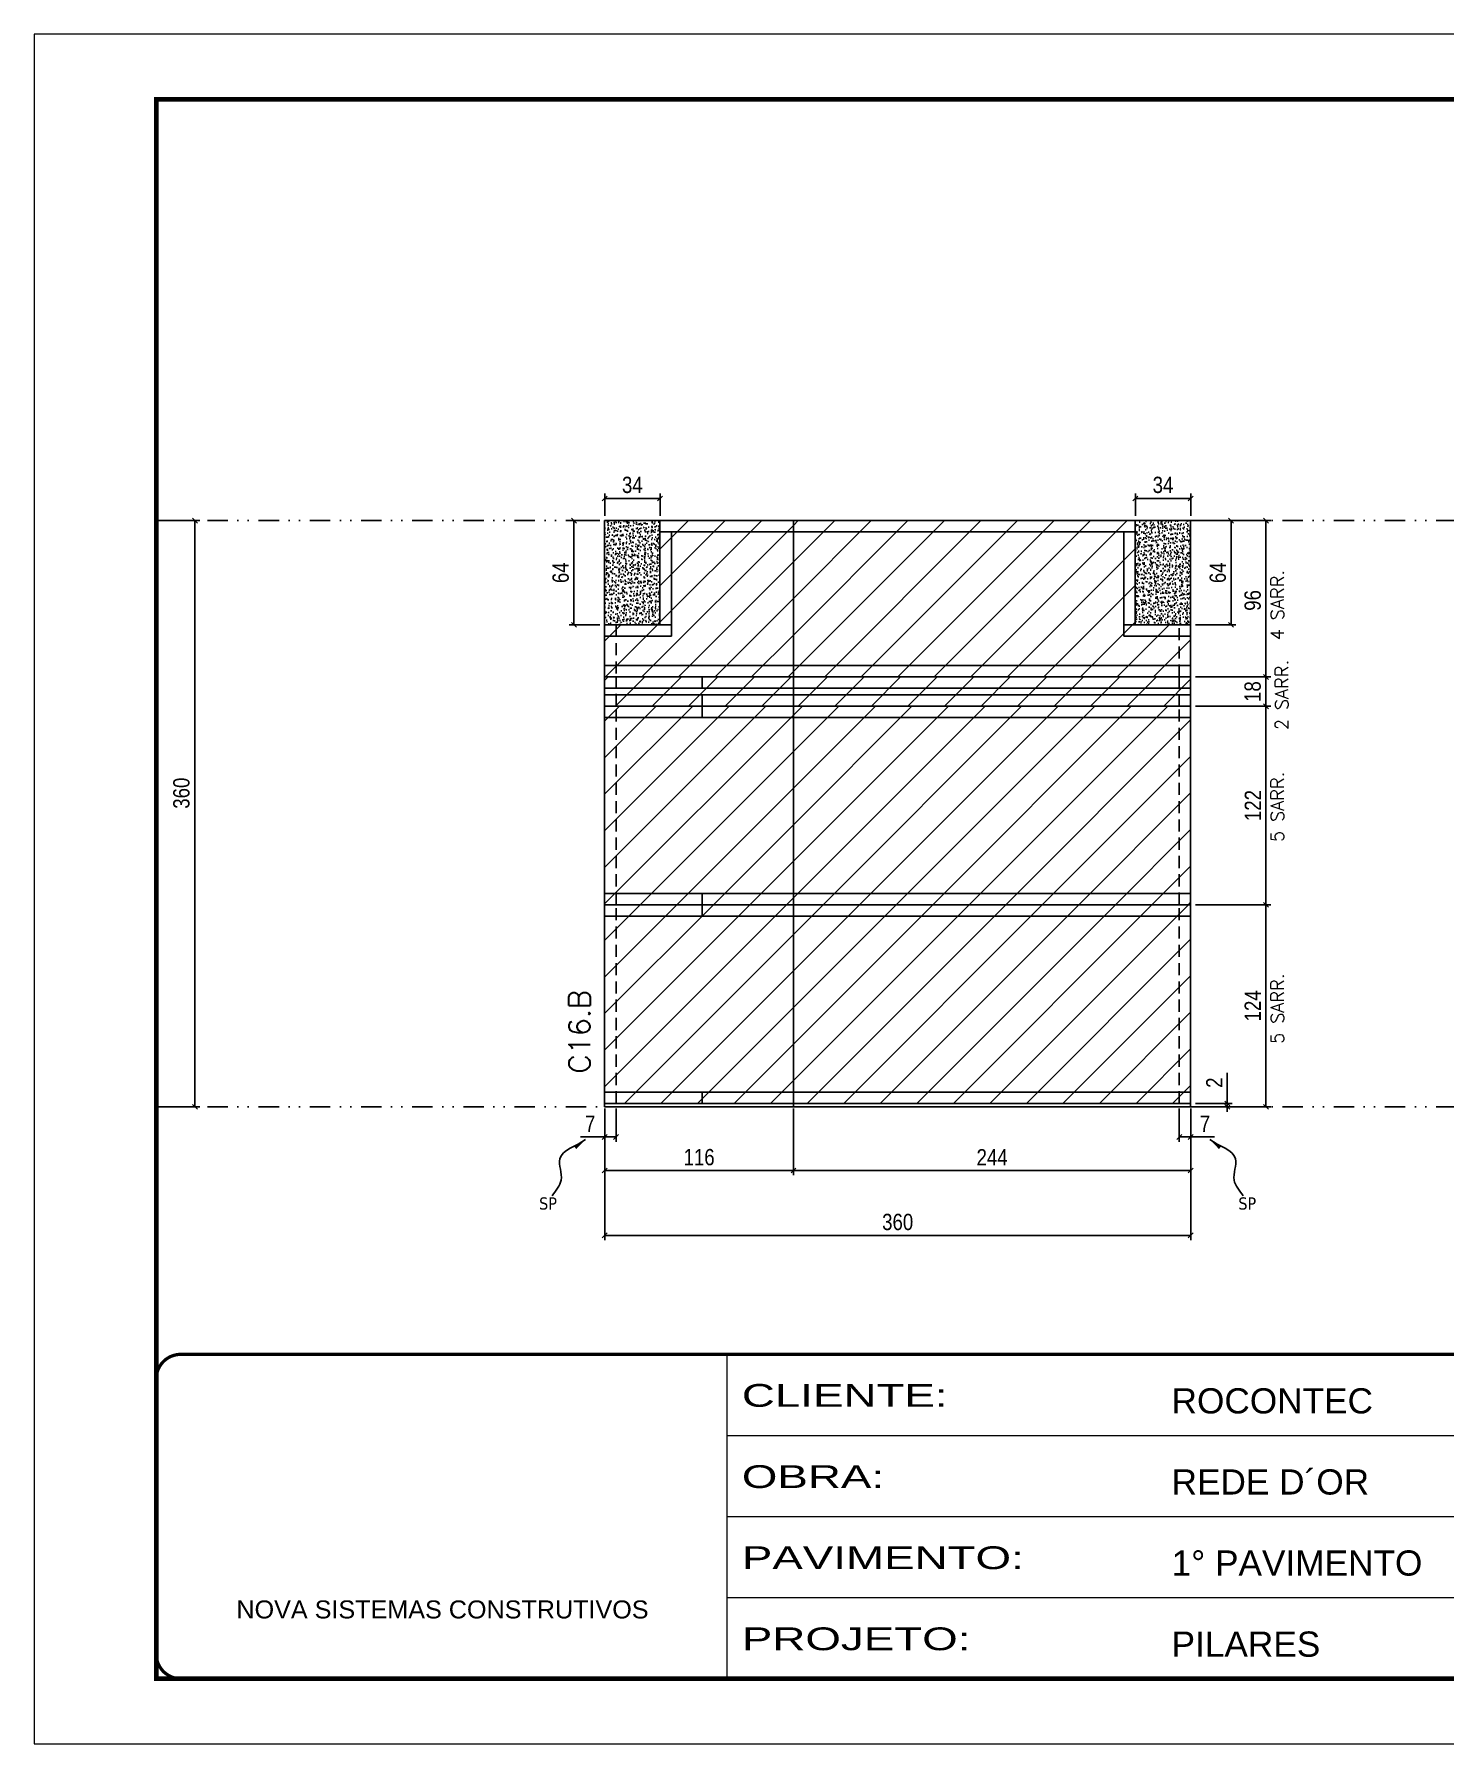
# Model space of a CAD drawing. Extents: x 2949 to 9203, y -16089 to 12527.
# Drawn here: x 6133 to 6999, y -12643 to -11593 of the extents above; entities that cross this region are included whole.
import ezdxf

# ---------------------------------------------------------------- set-up
doc = ezdxf.new("R2010")
doc.units = 0
for name, pattern in [('CONTINUO', [0]), ('DASHED', [0.75, 0.5, -0.25]), ('DIVIDE2', [0.625, 0.25, -0.125, 0, -0.125, 0, -0.125]), ('HIDDEN', [0.375, 0.25, -0.125])]:
    doc.linetypes.add(name, pattern=pattern)
for name, color, linetype in [('COTA', 241, 'Continuous'), ('cotas', 4, 'Continuous'), ('Nível', 160, 'Continuous'), ('Painéis', 200, 'Continuous'), ('SARR_2.2x7', 40, 'Continuous'), ('Sarrafo de Pressão', 42, 'HIDDEN'), ('texto', 7, 'Continuous')]:
    doc.layers.add(name, color=color, linetype=linetype)
for name, color, linetype, lineweight in [('Folhas', 255, 'Continuous', 9), ('Hachura', 251, 'Continuous', 9), ('SARRAFO DE PRESSAO', 251, 'DASHED', 9), ('Texto Seção', 7, 'Continuous', 15)]:
    doc.layers.add(name, color=color, linetype=linetype, lineweight=lineweight)
doc.styles.add('ARIAL', font='arial.ttf')
doc.styles.add('COTA TECNICA', font='techl___.ttf', dxfattribs={"height": 10})
doc.styles.add('COTA TECNICA-50', font='techl___.ttf', dxfattribs={"height": 10})
doc.styles.add('REGUA-120', font='ROMANS.shx', dxfattribs={"height": 15})
doc.styles.add('ROMANS', font='romans.shx')
doc.styles.get("Standard").update_dxf_attribs({"font": 'arial.ttf'})
doc.styles.add('Tecnologia', font='')
doc.styles.get('Tecnologia').set_extended_font_data('Forgotten Futurist')
doc.dimstyles.new('COTA PAINEL-50', dxfattribs={"dimtxt": 10, "dimasz": 3, "dimexe": 3, "dimexo": 3, "dimgap": 3, "dimtad": 1, "dimdec": 1, "dimzin": 12, "dimdsep": 46, "dimtxsty": 'COTA TECNICA-50', "dimblk1": 'OBLIQUE', "dimblk2": 'OBLIQUE', "dimsah": 1, "dimcen": 0.9, "dimclrd": 4, "dimclre": 4, "dimclrt": 240, "dimadec": 1, "dimazin": 3, "dimtfac": 1, "dimtdec": 1, "dimtmove": 0, "dimatfit": 3, "dimfxl": 1, "dimtolj": 1, "dimtzin": 12, "dimarcsym": 0})
doc.dimstyles.new('PAINEL', dxfattribs={"dimtxt": 10, "dimasz": 3, "dimexe": 3, "dimexo": 3, "dimgap": 3, "dimtad": 1, "dimdec": 1, "dimzin": 12, "dimdsep": 46, "dimtxsty": 'COTA TECNICA', "dimblk1": 'OBLIQUE', "dimblk2": 'OBLIQUE', "dimsah": 1, "dimcen": 0.9, "dimclrd": 4, "dimclre": 4, "dimclrt": 240, "dimadec": 1, "dimazin": 3, "dimtfac": 1, "dimtdec": 1, "dimtmove": 0, "dimatfit": 3, "dimfxl": 1, "dimtolj": 1, "dimtzin": 12, "dimarcsym": 0})
doc.dimstyles.get("Standard").update_dxf_attribs({"dimtxt": 0.18, "dimasz": 0.18, "dimexe": 0.18, "dimexo": 0.0625, "dimgap": 0.09, "dimtad": 0, "dimtih": 1, "dimtoh": 1, "dimdec": 4, "dimzin": 0, "dimdsep": 46, "dimtxsty": 'Standard', "dimcen": 0.09, "dimadec": 0, "dimazin": 0, "dimtfac": 1, "dimtdec": 4, "dimtofl": 0, "dimtmove": 0, "dimatfit": 3, "dimfxl": 1, "dimtolj": 1, "dimtzin": 0, "dimarcsym": 0})
pattern_1 = [(45, (860.25, -2861.194), (-11.22532, 11.22532), [])]
pattern_2 = [(50, (-126071.9665, -45670.9727), (5.46554007, -0.47817257), [0.5715, -6.2865]), (355, (-126071.9665, -45670.9727), (-1.05730264, 5.73170536), [0.4572, -5.02921753]), (100.4514447, (-126071.511, -45671.0125), (4.40823741, 5.25353256), [0.48570026, -5.34270734]), (46.1842, (-126071.9665, -45669.449), (8.13237123, -1.26126984), [0.85725, -9.42975]), (96.6355576, (-126071.289, -45669.554), (7.122124, 7.42278374), [0.7285507, -8.01406824]), (351.184151, (-126071.9665, -45669.449), (7.122124, 7.42278374), [0.685799, -7.54379196]), (21, (-126071.2045, -45669.8297), (4.54843174, -3.06795595), [0.5715, -6.2865]), (326, (-126071.2045, -45669.8297), (1.85406085, 5.52563898), [0.4572, -5.0292]), (71.451445, (-126070.8255, -45670.0853), (6.40249258, 2.45768307), [0.48570026, -5.34269813]), (37.5, (-126071.9665, -45670.9727), (0.092658098, 2.536651166), [0, -4.96824, 0, -5.1054, 0, -5.04825]), (7.5, (-126071.9665, -45670.9727), (2.004589875, 3.005417245), [0, -2.91084, 0, -4.85394, 0, -1.92405]), (327.5, (-126073.6658, -45670.9727), (4.067717855, -0.17186232), [0, -1.905, 0, -5.9436, 0, -7.8867]), (317.5, (-126074.4278, -45670.9727), (4.44387544, 0.76279473), [0, -2.4765, 0, -3.94716, 0, -5.6007])]
pattern_3 = [(45, (-127643.467, -35347.797), (-11.2253202, 11.2253202), [])]
pattern_4 = [(45, (0, 1148.575), (-11.22532, 11.22532), [])]

# ---------------------------------------------------------------- blocks, each defined once
blk = doc.blocks.new('9999999999')
at = {"color": 30, "linetype": 'CONTINUO'}
for p, q in [((98564.6, 34230.2), (98564.6, 34429.4)), ((98564.6, 34379.6), (99584, 34379.6)), ((98564.6, 34329.8), (99488, 34329.8)), ((98564.6, 34280), (99488, 34280))]:
    blk.add_line(p, q, dxfattribs=at)
at = {"color": 30, "linetype": 'CONTINUO', "const_width": 2}
blk.add_lwpolyline([(99584, 34230.2), (99584, 34414.4, 0.414214), (99569, 34429.4), (98229, 34429.4, 0.414214), (98214, 34414.4), (98214, 34245.2, 0.414214), (98229, 34230.2), (99584, 34230.2)], format="xyb", dxfattribs=at)
at = {"layer": 'Folhas'}
blk.add_lwpolyline([(98139, 34190.2), (99624, 34190.2), (99624, 35240.2), (98139, 35240.2)], close=True, dxfattribs=at)
at = {"layer": 'Folhas', "color": 30, "const_width": 3}
blk.add_lwpolyline([(98214, 34230.2), (99584, 34230.2), (99584, 35200.2), (98214, 35200.2)], close=True, dxfattribs=at)
at = {"color": 7, "linetype": 'Continuous', "ltscale": 5, "style": 'ARIAL'}
for s, height, p in [('ROCONTEC', 15.48, (98837.7, 34393.1)), ('REDE D´OR', 15.48, (98837.7, 34343.3)), ('1° PAVIMENTO', 15.483, (98837.7, 34293.5)), ('NOVA SISTEMAS CONSTRUTIVOS', 11.059, (98263.2, 34267.2)), ('PILARES', 15.48, (98837.7, 34243.7))]:
    blk.add_text(s, height=height, dxfattribs=at).set_placement(p)
at = {"layer": 'Folhas', "color": 7, "style": 'Tecnologia', "width": 1.5}
for s, p in [('CLIENTE:', (98573.7, 34397.2)), ('OBRA:', (98573.7, 34347.3)), ('PAVIMENTO:', (98573.7, 34297.5)), ('PROJETO:', (98573.7, 34247.7))]:
    blk.add_text(s, height=14, dxfattribs=at).set_placement(p)
blk = doc.blocks.new('_Oblique')
at = {"color": 0, "linetype": 'ByBlock', "lineweight": -2}
blk.add_line((-0.5, -0.5), (0.5, 0.5), dxfattribs=at)
blk = doc.blocks.new('*D3212')
at = {"layer": 'cotas', "color": 4, "linetype": 'ByBlock', "lineweight": -2, "transparency": 16777216}
for p, q in [((6210.5, -11892.1), (6234.3, -11892.1)), ((6231.3, -11892.1), (6231.3, -12252.1)), ((6210.5, -12252.1), (6234.3, -12252.1))]:
    blk.add_line(p, q, dxfattribs=at)
at = {"layer": 'Defpoints', "color": 0, "linetype": 'ByBlock', "transparency": 16777216}
for p in [(6207.5, -11892.1), (6207.5, -12252.1), (6231.3, -12252.1)]:
    blk.add_point(p, dxfattribs=at)
at = {"layer": 'cotas', "color": 4, "linetype": 'ByBlock', "lineweight": -2, "transparency": 16777216, "xscale": 3, "yscale": 3, "zscale": 3}
for p, rotation in [((6231.3, -11892.1), 90), ((6231.3, -12252.1), 270)]:
    blk.add_blockref('_Oblique', p, dxfattribs=dict(at, rotation=rotation))
at = {"layer": 'cotas', "color": 240, "linetype": 'ByBlock', "transparency": 16777216, "insert": (6223, -12059.5), "char_height": 10, "attachment_point": 5, "rotation": 90, "style": 'COTA TECNICA'}
blk.add_mtext('\\A1;360', dxfattribs=at)
blk = doc.blocks.new('*D3199')
at = {"layer": 'COTA', "color": 4, "lineweight": -2, "transparency": 16777216}
for p, q in [((6483, -12253.1), (6483, -12334.1)), ((6843, -12253.1), (6843, -12334.1)), ((6483, -12331.1), (6843, -12331.1))]:
    blk.add_line(p, q, dxfattribs=at)
at = {"layer": 'Defpoints', "color": 0, "transparency": 16777216}
for p in [(6483, -12250.1), (6843, -12250.1), (6843, -12331.1)]:
    blk.add_point(p, dxfattribs=at)
at = {"layer": 'COTA', "color": 4, "lineweight": -2, "transparency": 16777216, "xscale": 3, "yscale": 3, "zscale": 3, "rotation": 180}
blk.add_blockref('_Oblique', (6483, -12331.1), dxfattribs=at)
at = {"layer": 'COTA', "color": 4, "lineweight": -2, "transparency": 16777216, "xscale": 3, "yscale": 3, "zscale": 3}
blk.add_blockref('_Oblique', (6843, -12331.1), dxfattribs=at)
at = {"layer": 'COTA', "color": 240, "transparency": 16777216, "insert": (6663, -12322.9), "char_height": 10, "attachment_point": 5, "style": 'COTA TECNICA'}
blk.add_mtext('\\A1;360', dxfattribs=at)
blk = doc.blocks.new('*D3200')
at = {"layer": 'COTA', "color": 4, "lineweight": -2, "transparency": 16777216}
for p, q in [((6846, -11892.1), (6892.2, -11892.1)), ((6889.2, -11988.1), (6889.2, -11892.1)), ((6846, -11988.1), (6892.2, -11988.1))]:
    blk.add_line(p, q, dxfattribs=at)
at = {"layer": 'Defpoints', "color": 0, "transparency": 16777216}
for p in [(6843, -11892.1), (6889.2, -11892.1), (6843, -11988.1)]:
    blk.add_point(p, dxfattribs=at)
at = {"layer": 'COTA', "color": 4, "lineweight": -2, "transparency": 16777216, "xscale": 3, "yscale": 3, "zscale": 3}
for p, rotation in [((6889.2, -11892.1), 90), ((6889.2, -11988.1), 270)]:
    blk.add_blockref('_Oblique', p, dxfattribs=dict(at, rotation=rotation))
at = {"layer": 'COTA', "color": 240, "transparency": 16777216, "insert": (6881.1, -11941.1), "char_height": 10, "attachment_point": 5, "rotation": 90, "style": 'COTA TECNICA'}
blk.add_mtext('\\A1;96', dxfattribs=at)
blk = doc.blocks.new('*D3201')
at = {"layer": 'COTA', "color": 4, "lineweight": -2, "transparency": 16777216}
for p, q in [((6490, -12253.1), (6490, -12273.6)), ((6483, -12255.1), (6483, -12273.6)), ((6483, -12270.6), (6468.2, -12270.6)), ((6490, -12270.6), (6483, -12270.6))]:
    blk.add_line(p, q, dxfattribs=at)
at = {"layer": 'Defpoints', "color": 0, "transparency": 16777216}
for p in [(6483, -12252.1), (6490, -12250.1), (6483, -12270.6)]:
    blk.add_point(p, dxfattribs=at)
at = {"layer": 'COTA', "color": 4, "lineweight": -2, "transparency": 16777216, "xscale": 3, "yscale": 3, "zscale": 3, "rotation": 180}
blk.add_blockref('_Oblique', (6483, -12270.6), dxfattribs=at)
at = {"layer": 'COTA', "color": 4, "lineweight": -2, "transparency": 16777216, "xscale": 3, "yscale": 3, "zscale": 3}
blk.add_blockref('_Oblique', (6490, -12270.6), dxfattribs=at)
at = {"layer": 'COTA', "color": 240, "transparency": 16777216, "insert": (6474.1, -12262.5), "char_height": 10, "attachment_point": 5, "style": 'COTA TECNICA-50'}
blk.add_mtext('\\A1;7', dxfattribs=at)
blk = doc.blocks.new('*D3202')
at = {"layer": 'COTA', "color": 4, "lineweight": -2, "transparency": 16777216}
for p, q in [((6836, -12253.1), (6836, -12273.6)), ((6843, -12255.1), (6843, -12273.6)), ((6836, -12270.6), (6843, -12270.6)), ((6843, -12270.6), (6857.7, -12270.6))]:
    blk.add_line(p, q, dxfattribs=at)
at = {"layer": 'Defpoints', "color": 0, "transparency": 16777216}
for p in [(6836, -12250.1), (6843, -12252.1), (6843, -12270.6)]:
    blk.add_point(p, dxfattribs=at)
at = {"layer": 'COTA', "color": 4, "lineweight": -2, "transparency": 16777216, "xscale": 3, "yscale": 3, "zscale": 3, "rotation": 180}
blk.add_blockref('_Oblique', (6836, -12270.6), dxfattribs=at)
at = {"layer": 'COTA', "color": 4, "lineweight": -2, "transparency": 16777216, "xscale": 3, "yscale": 3, "zscale": 3}
blk.add_blockref('_Oblique', (6843, -12270.6), dxfattribs=at)
at = {"layer": 'COTA', "color": 240, "transparency": 16777216, "insert": (6851.8, -12262.5), "char_height": 10, "attachment_point": 5, "style": 'COTA TECNICA-50'}
blk.add_mtext('\\A1;7', dxfattribs=at)
blk = doc.blocks.new('*D3203')
at = {"layer": 'COTA', "color": 4, "lineweight": -2, "transparency": 16777216}
for p, q in [((6846, -12128.1), (6892.2, -12128.1)), ((6889.2, -12252.1), (6889.2, -12128.1)), ((6846, -12252.1), (6892.2, -12252.1))]:
    blk.add_line(p, q, dxfattribs=at)
at = {"layer": 'Defpoints', "color": 0, "transparency": 16777216}
for p in [(6843, -12128.1), (6889.2, -12128.1), (6843, -12252.1)]:
    blk.add_point(p, dxfattribs=at)
at = {"layer": 'COTA', "color": 4, "lineweight": -2, "transparency": 16777216, "xscale": 3, "yscale": 3, "zscale": 3}
for p, rotation in [((6889.2, -12128.1), 90), ((6889.2, -12252.1), 270)]:
    blk.add_blockref('_Oblique', p, dxfattribs=dict(at, rotation=rotation))
at = {"layer": 'COTA', "color": 240, "transparency": 16777216, "insert": (6881.1, -12190.1), "char_height": 10, "attachment_point": 5, "rotation": 90, "style": 'COTA TECNICA-50'}
blk.add_mtext('\\A1;124', dxfattribs=at)
blk = doc.blocks.new('*D3204')
at = {"layer": 'COTA', "color": 4, "lineweight": -2, "transparency": 16777216}
for p, q in [((6865.5, -12250.1), (6865.5, -12231.3)), ((6846, -12250.1), (6868.5, -12250.1)), ((6846, -12252.1), (6868.5, -12252.1)), ((6865.5, -12252.1), (6865.5, -12250.1)), ((6865.5, -12252.1), (6865.5, -12255.1))]:
    blk.add_line(p, q, dxfattribs=at)
at = {"layer": 'Defpoints', "color": 0, "transparency": 16777216}
for p in [(6843, -12250.1), (6843, -12252.1), (6865.5, -12252.1)]:
    blk.add_point(p, dxfattribs=at)
at = {"layer": 'COTA', "color": 4, "lineweight": -2, "transparency": 16777216, "xscale": 3, "yscale": 3, "zscale": 3}
for p, rotation in [((6865.5, -12250.1), 270), ((6865.5, -12252.1), 90)]:
    blk.add_blockref('_Oblique', p, dxfattribs=dict(at, rotation=rotation))
at = {"layer": 'COTA', "color": 240, "transparency": 16777216, "insert": (6857.5, -12237.3), "char_height": 10, "attachment_point": 5, "rotation": 90, "style": 'COTA TECNICA-50'}
blk.add_mtext('\\A1;2', dxfattribs=at)
blk = doc.blocks.new('*D3205')
at = {"layer": 'COTA', "color": 4, "linetype": 'ByBlock', "lineweight": -2, "transparency": 16777216}
for p, q in [((6846, -12006.1), (6892.2, -12006.1)), ((6889.2, -12006.1), (6889.2, -12128.1)), ((6846, -12128.1), (6892.2, -12128.1))]:
    blk.add_line(p, q, dxfattribs=at)
at = {"layer": 'Defpoints', "color": 0, "linetype": 'ByBlock', "transparency": 16777216}
for p in [(6843, -12006.1), (6843, -12128.1), (6889.2, -12128.1)]:
    blk.add_point(p, dxfattribs=at)
at = {"layer": 'COTA', "color": 4, "linetype": 'ByBlock', "lineweight": -2, "transparency": 16777216, "xscale": 3, "yscale": 3, "zscale": 3}
for p, rotation in [((6889.2, -12006.1), 90), ((6889.2, -12128.1), 270)]:
    blk.add_blockref('_Oblique', p, dxfattribs=dict(at, rotation=rotation))
at = {"layer": 'COTA', "color": 240, "linetype": 'ByBlock', "transparency": 16777216, "insert": (6881.2, -12067.1), "char_height": 10, "attachment_point": 5, "rotation": 90, "style": 'COTA TECNICA'}
blk.add_mtext('\\A1;122', dxfattribs=at)
blk = doc.blocks.new('*D3206')
at = {"layer": 'COTA', "color": 4, "linetype": 'ByBlock', "lineweight": -2, "transparency": 16777216}
for p, q in [((6599, -12253.1), (6599, -12294.2)), ((6483, -12255.1), (6483, -12294.2)), ((6483, -12291.2), (6599, -12291.2))]:
    blk.add_line(p, q, dxfattribs=at)
at = {"layer": 'Defpoints', "color": 0, "linetype": 'ByBlock', "transparency": 16777216}
for p in [(6483, -12252.1), (6599, -12250.1), (6599, -12291.2)]:
    blk.add_point(p, dxfattribs=at)
at = {"layer": 'COTA', "color": 4, "linetype": 'ByBlock', "lineweight": -2, "transparency": 16777216, "xscale": 3, "yscale": 3, "zscale": 3, "rotation": 180}
blk.add_blockref('_Oblique', (6483, -12291.2), dxfattribs=at)
at = {"layer": 'COTA', "color": 4, "linetype": 'ByBlock', "lineweight": -2, "transparency": 16777216, "xscale": 3, "yscale": 3, "zscale": 3}
blk.add_blockref('_Oblique', (6599, -12291.2), dxfattribs=at)
at = {"layer": 'COTA', "color": 240, "linetype": 'ByBlock', "transparency": 16777216, "insert": (6541, -12283.1), "char_height": 10, "attachment_point": 5, "style": 'COTA TECNICA'}
blk.add_mtext('\\A1;116', dxfattribs=at)
blk = doc.blocks.new('*D3207')
at = {"layer": 'COTA', "color": 4, "linetype": 'ByBlock', "lineweight": -2, "transparency": 16777216}
for p, q in [((6599, -12253.1), (6599, -12294.2)), ((6843, -12255.1), (6843, -12294.2)), ((6599, -12291.2), (6843, -12291.2))]:
    blk.add_line(p, q, dxfattribs=at)
at = {"layer": 'Defpoints', "color": 0, "linetype": 'ByBlock', "transparency": 16777216}
for p in [(6599, -12250.1), (6843, -12252.1), (6843, -12291.2)]:
    blk.add_point(p, dxfattribs=at)
at = {"layer": 'COTA', "color": 4, "linetype": 'ByBlock', "lineweight": -2, "transparency": 16777216, "xscale": 3, "yscale": 3, "zscale": 3, "rotation": 180}
blk.add_blockref('_Oblique', (6599, -12291.2), dxfattribs=at)
at = {"layer": 'COTA', "color": 4, "linetype": 'ByBlock', "lineweight": -2, "transparency": 16777216, "xscale": 3, "yscale": 3, "zscale": 3}
blk.add_blockref('_Oblique', (6843, -12291.2), dxfattribs=at)
at = {"layer": 'COTA', "color": 240, "linetype": 'ByBlock', "transparency": 16777216, "insert": (6721, -12283.1), "char_height": 10, "attachment_point": 5, "style": 'COTA TECNICA'}
blk.add_mtext('\\A1;244', dxfattribs=at)
blk = doc.blocks.new('*D3219')
at = {"layer": 'COTA', "color": 4, "linetype": 'ByBlock', "lineweight": -2, "transparency": 16777216}
for p, q in [((6480, -11892.1), (6461.1, -11892.1)), ((6464.1, -11892.1), (6464.1, -11956.1)), ((6480, -11956.1), (6461.1, -11956.1))]:
    blk.add_line(p, q, dxfattribs=at)
at = {"layer": 'Defpoints', "color": 0, "linetype": 'ByBlock', "transparency": 16777216}
for p in [(6483, -11892.1), (6464.1, -11956.1), (6483, -11956.1)]:
    blk.add_point(p, dxfattribs=at)
at = {"layer": 'COTA', "color": 4, "linetype": 'ByBlock', "lineweight": -2, "transparency": 16777216, "xscale": 3, "yscale": 3, "zscale": 3}
for p, rotation in [((6464.1, -11892.1), 90), ((6464.1, -11956.1), 270)]:
    blk.add_blockref('_Oblique', p, dxfattribs=dict(at, rotation=rotation))
at = {"layer": 'COTA', "color": 240, "linetype": 'ByBlock', "transparency": 16777216, "insert": (6456, -11924.1), "char_height": 10, "attachment_point": 5, "rotation": 90, "style": 'COTA TECNICA'}
blk.add_mtext('\\A1;64', dxfattribs=at)
blk = doc.blocks.new('*D3220')
at = {"layer": 'COTA', "color": 4, "linetype": 'ByBlock', "lineweight": -2, "transparency": 16777216}
for p, q in [((6483, -11889.1), (6483, -11875.5)), ((6517, -11889.1), (6517, -11875.5)), ((6483, -11878.5), (6517, -11878.5))]:
    blk.add_line(p, q, dxfattribs=at)
at = {"layer": 'Defpoints', "color": 0, "linetype": 'ByBlock', "transparency": 16777216}
for p in [(6517, -11878.5), (6483, -11892.1), (6517, -11892.1)]:
    blk.add_point(p, dxfattribs=at)
at = {"layer": 'COTA', "color": 4, "linetype": 'ByBlock', "lineweight": -2, "transparency": 16777216, "xscale": 3, "yscale": 3, "zscale": 3, "rotation": 180}
blk.add_blockref('_Oblique', (6483, -11878.5), dxfattribs=at)
at = {"layer": 'COTA', "color": 4, "linetype": 'ByBlock', "lineweight": -2, "transparency": 16777216, "xscale": 3, "yscale": 3, "zscale": 3}
blk.add_blockref('_Oblique', (6517, -11878.5), dxfattribs=at)
at = {"layer": 'COTA', "color": 240, "linetype": 'ByBlock', "transparency": 16777216, "insert": (6500, -11870.2), "char_height": 10, "attachment_point": 5, "style": 'COTA TECNICA'}
blk.add_mtext('\\A1;34', dxfattribs=at)
blk = doc.blocks.new('*D3221')
at = {"layer": 'COTA', "color": 4, "linetype": 'ByBlock', "lineweight": -2, "transparency": 16777216}
for p, q in [((6809, -11889.1), (6809, -11875.5)), ((6843, -11889.1), (6843, -11875.5)), ((6809, -11878.5), (6843, -11878.5))]:
    blk.add_line(p, q, dxfattribs=at)
at = {"layer": 'Defpoints', "color": 0, "linetype": 'ByBlock', "transparency": 16777216}
for p in [(6843, -11878.5), (6809, -11892.1), (6843, -11892.1)]:
    blk.add_point(p, dxfattribs=at)
at = {"layer": 'COTA', "color": 4, "linetype": 'ByBlock', "lineweight": -2, "transparency": 16777216, "xscale": 3, "yscale": 3, "zscale": 3, "rotation": 180}
blk.add_blockref('_Oblique', (6809, -11878.5), dxfattribs=at)
at = {"layer": 'COTA', "color": 4, "linetype": 'ByBlock', "lineweight": -2, "transparency": 16777216, "xscale": 3, "yscale": 3, "zscale": 3}
blk.add_blockref('_Oblique', (6843, -11878.5), dxfattribs=at)
at = {"layer": 'COTA', "color": 240, "linetype": 'ByBlock', "transparency": 16777216, "insert": (6826, -11870.2), "char_height": 10, "attachment_point": 5, "style": 'COTA TECNICA'}
blk.add_mtext('\\A1;34', dxfattribs=at)
blk = doc.blocks.new('*D3222')
at = {"layer": 'COTA', "color": 4, "linetype": 'ByBlock', "lineweight": -2, "transparency": 16777216}
for p, q in [((6812, -11892.1), (6870.8, -11892.1)), ((6867.8, -11892.1), (6867.8, -11956.1)), ((6846, -11956.1), (6870.8, -11956.1))]:
    blk.add_line(p, q, dxfattribs=at)
at = {"layer": 'Defpoints', "color": 0, "linetype": 'ByBlock', "transparency": 16777216}
for p in [(6809, -11892.1), (6843, -11956.1), (6867.8, -11956.1)]:
    blk.add_point(p, dxfattribs=at)
at = {"layer": 'COTA', "color": 4, "linetype": 'ByBlock', "lineweight": -2, "transparency": 16777216, "xscale": 3, "yscale": 3, "zscale": 3}
for p, rotation in [((6867.8, -11892.1), 90), ((6867.8, -11956.1), 270)]:
    blk.add_blockref('_Oblique', p, dxfattribs=dict(at, rotation=rotation))
at = {"layer": 'COTA', "color": 240, "linetype": 'ByBlock', "transparency": 16777216, "insert": (6859.7, -11924.1), "char_height": 10, "attachment_point": 5, "rotation": 90, "style": 'COTA TECNICA'}
blk.add_mtext('\\A1;64', dxfattribs=at)
blk = doc.blocks.new('*D3210')
at = {"layer": 'COTA', "color": 4, "lineweight": -2, "transparency": 16777216}
for p, q in [((6846, -11988.1), (6892.2, -11988.1)), ((6889.2, -12006.1), (6889.2, -11988.1)), ((6846, -12006.1), (6892.2, -12006.1))]:
    blk.add_line(p, q, dxfattribs=at)
at = {"layer": 'Defpoints', "color": 0, "transparency": 16777216}
for p in [(6843, -11988.1), (6889.2, -11988.1), (6843, -12006.1)]:
    blk.add_point(p, dxfattribs=at)
at = {"layer": 'COTA', "color": 4, "lineweight": -2, "transparency": 16777216, "xscale": 3, "yscale": 3, "zscale": 3}
for p, rotation in [((6889.2, -11988.1), 90), ((6889.2, -12006.1), 270)]:
    blk.add_blockref('_Oblique', p, dxfattribs=dict(at, rotation=rotation))
at = {"layer": 'COTA', "color": 240, "transparency": 16777216, "insert": (6881.1, -11997.1), "char_height": 10, "attachment_point": 5, "rotation": 90, "style": 'COTA TECNICA'}
blk.add_mtext('\\A1;18', dxfattribs=at)

msp = doc.modelspace()

# ---------------------------------------------------------------- hatches: boundary and pattern name
at = {"layer": 'COTA', "linetype": 'ByBlock'}
h = msp.add_hatch(dxfattribs=at)
h.set_pattern_fill('AR-CONC', color=256, scale=0.03)
h.set_pattern_definition(pattern_2)
h.paths.add_polyline_path([(6482.97, -11956.06), (6516.97, -11956.06), (6516.97, -11892.06), (6482.97, -11892.06)])
h = msp.add_hatch(dxfattribs=at)
h.set_pattern_fill('AR-CONC', color=256, scale=0.03)
h.set_pattern_definition(pattern_2)
h.paths.add_polyline_path([(6808.97, -11956.06), (6842.97, -11956.06), (6842.97, -11892.06), (6808.97, -11892.06)])
at = {"layer": 'Hachura', "linetype": 'ByBlock'}
h = msp.add_hatch(dxfattribs=at)
h.set_pattern_fill('ANSI31', color=256, scale=5)
h.set_pattern_definition(pattern_1)
h.paths.add_polyline_path([(6598.97, -11988.06), (6598.97, -11892.06), (6516.97, -11892.06), (6516.97, -11956.06), (6482.97, -11956.06), (6482.97, -11988.06)])
h = msp.add_hatch(dxfattribs=at)
h.set_pattern_fill('ANSI31', color=256, scale=5)
h.set_pattern_definition(pattern_1)
h.paths.add_polyline_path([(6842.97, -11988.06), (6842.97, -11956.06), (6808.97, -11956.06), (6808.97, -11892.06), (6598.97, -11892.06), (6598.97, -11988.06)])
at = {"layer": 'Hachura'}
h = msp.add_hatch(dxfattribs=at)
h.set_pattern_fill('ANSI31', color=256, scale=5)
h.set_pattern_definition(pattern_4)
h.paths.add_polyline_path([(6482.97, -11988.06), (6482.97, -12006.06), (6598.97, -12006.06), (6598.97, -11988.06)])
h = msp.add_hatch(dxfattribs=at)
h.set_pattern_fill('ANSI31', color=256, scale=5)
h.set_pattern_definition(pattern_4)
h.paths.add_polyline_path([(6842.97, -12006.06), (6842.97, -11988.06), (6598.97, -11988.06), (6598.97, -12006.06)])
at = {"layer": 'Hachura', "linetype": 'ByBlock'}
h = msp.add_hatch(dxfattribs=at)
h.set_pattern_fill('ANSI31', color=256, scale=5)
h.set_pattern_definition(pattern_3)
h.paths.add_polyline_path([(6598.97, -12128.06), (6598.97, -12006.06), (6482.97, -12006.06), (6482.97, -12128.06)])
h = msp.add_hatch(dxfattribs=at)
h.set_pattern_fill('ANSI31', color=256, scale=5)
h.set_pattern_definition(pattern_3)
h.paths.add_polyline_path([(6598.97, -12006.06), (6598.97, -12128.06), (6842.97, -12128.06), (6842.97, -12006.06)])
h = msp.add_hatch(dxfattribs=at)
h.set_pattern_fill('ANSI31', color=256, scale=5)
h.set_pattern_definition(pattern_3)
h.paths.add_polyline_path([(6482.97, -12128.06), (6482.97, -12250.06), (6598.97, -12250.06), (6598.97, -12128.06)])
h = msp.add_hatch(dxfattribs=at)
h.set_pattern_fill('ANSI31', color=256, scale=5)
h.set_pattern_definition(pattern_3)
h.paths.add_polyline_path([(6842.97, -12250.06), (6842.97, -12128.06), (6598.97, -12128.06), (6598.97, -12250.06)])

# ---------------------------------------------------------------- linework, layer by layer
at = {"layer": 'COTA', "linetype": 'ByBlock'}
for p, q in [((6482.97, -11956.06), (6482.97, -11892.06)), ((6482.97, -11892.06), (6516.97, -11892.06)), ((6842.97, -11892.06), (6808.97, -11892.06)), ((6842.97, -11956.06), (6842.97, -11892.06))]:
    msp.add_line(p, q, dxfattribs=at)
at = {"layer": 'Nível', "color": 4, "linetype": 'DIVIDE2', "ltscale": 50}
for p, q in [((6207.53, -11892.06), (7577.53, -11892.06)), ((6207.53, -12252.06), (7577.53, -12252.06))]:
    msp.add_line(p, q, dxfattribs=at)
at = {"layer": 'Painéis'}
for p, q in [((6808.97, -11892.06), (6516.97, -11892.06)), ((6516.97, -11892.06), (6516.97, -11956.06)), ((6598.97, -11892.06), (6598.97, -12128.06)), ((6808.97, -11956.06), (6808.97, -11892.06)), ((6516.97, -11956.06), (6482.97, -11956.06)), ((6482.97, -11956.06), (6482.97, -11988.06)), ((6842.97, -11956.06), (6808.97, -11956.06)), ((6842.97, -11988.06), (6842.97, -11956.06)), ((6842.97, -11988.06), (6482.97, -11988.06)), ((6482.97, -12006.06), (6482.97, -11988.06)), ((6842.97, -11988.06), (6842.97, -12006.06)), ((6482.97, -12006.06), (6482.97, -12128.06)), ((6842.97, -12006.06), (6482.97, -12006.06)), ((6842.97, -12128.06), (6842.97, -12006.06)), ((6842.97, -12128.06), (6482.97, -12128.06)), ((6482.97, -12128.06), (6482.97, -12250.06)), ((6482.97, -12128.06), (6842.97, -12128.06)), ((6598.97, -12128.06), (6598.97, -12252.06)), ((6842.97, -12250.06), (6842.97, -12128.06)), ((6482.97, -12250.06), (6842.97, -12250.06)), ((6482.97, -12250.06), (6842.97, -12250.06)), ((6482.97, -12252.06), (6482.97, -12250.06)), ((6842.97, -12252.06), (6482.97, -12252.06)), ((6842.97, -12250.06), (6842.97, -12252.06))]:
    msp.add_line(p, q, dxfattribs=at)
at = {"layer": 'SARR_2.2x7'}
for p, q in [((6598.97, -11899.06), (6516.97, -11899.06)), ((6523.97, -11899.06), (6523.97, -11956.06)), ((6808.97, -11899.06), (6598.97, -11899.06)), ((6801.97, -11963.06), (6801.97, -11899.06)), ((6516.97, -11956.06), (6523.97, -11956.06)), ((6523.97, -11956.06), (6523.97, -11963.06)), ((6808.97, -11956.06), (6801.97, -11956.06)), ((6523.97, -11963.06), (6482.97, -11963.06)), ((6842.97, -11963.06), (6801.97, -11963.06)), ((6598.97, -11981.06), (6482.97, -11981.06)), ((6542.97, -11995.06), (6542.97, -11988.06)), ((6842.97, -11981.06), (6598.97, -11981.06)), ((6542.97, -11995.06), (6482.97, -11995.06)), ((6542.97, -11999.06), (6482.97, -11999.06)), ((6842.97, -11995.06), (6542.97, -11995.06)), ((6842.97, -11999.06), (6542.97, -11999.06)), ((6542.97, -11999.06), (6542.97, -12006.06)), ((6542.97, -12013.06), (6542.97, -12006.06)), ((6542.97, -12013.06), (6482.97, -12013.06)), ((6842.97, -12013.06), (6542.97, -12013.06)), ((6482.97, -12121.06), (6542.97, -12121.06)), ((6542.97, -12121.06), (6842.97, -12121.06)), ((6542.97, -12121.06), (6542.97, -12128.06)), ((6482.97, -12135.06), (6542.97, -12135.06)), ((6542.97, -12128.06), (6542.97, -12135.06)), ((6542.97, -12135.06), (6842.97, -12135.06)), ((6482.97, -12243.06), (6542.97, -12243.06)), ((6542.97, -12243.06), (6842.97, -12243.06)), ((6542.97, -12243.06), (6542.97, -12250.06))]:
    msp.add_line(p, q, dxfattribs=at)
at = {"layer": 'Sarrafo de Pressão', "ltscale": 30}
for p, q in [((6489.97, -11956.06), (6489.97, -11988.06)), ((6835.97, -11988.06), (6835.97, -11956.06)), ((6489.97, -12006.06), (6489.97, -11988.06)), ((6835.97, -11988.06), (6835.97, -12006.06)), ((6489.97, -12128.06), (6489.97, -12006.06)), ((6835.97, -12128.06), (6835.97, -12006.06)), ((6489.97, -12250.06), (6489.97, -12128.06)), ((6835.97, -12250.06), (6835.97, -12128.06))]:
    msp.add_line(p, q, dxfattribs=at)

# ---------------------------------------------------------------- block references
at = {"layer": 'SARRAFO DE PRESSAO', "color": 6, "linetype": 'ByBlock'}
msp.add_blockref('9999999999', (-92006.44, -46833.55), dxfattribs=at)

# ---------------------------------------------------------------- texts
at = {"layer": 'texto', "color": 0, "char_height": 7.5, "attachment_point": 5}
for insert in [(6448.2, -12311.55), (6877.75, -12311.55)]:
    msp.add_mtext('{\\fTahoma|b0|i0|c0|p34;\\C4;SP}', dxfattribs=dict(at, insert=insert))
at = {"layer": 'Texto Seção', "linetype": 'Continuous', "style": 'ROMANS'}
for s, p in [('4 SARR.', (6900.27, -11965.57)), ('2 SARR.', (6902.93, -12020.81)), ('5 SARR.', (6900.27, -12089.46)), ('5 SARR.', (6900.27, -12213.46))]:
    msp.add_text(s, height=8, rotation=90, dxfattribs=at).set_placement(p)
at = {"layer": 'Texto Seção', "insert": (6474.03, -12231.59), "char_height": 13, "width": 285.3299, "attachment_point": 7, "rotation": 90, "style": 'REGUA-120'}
msp.add_mtext('C16.B', dxfattribs=at)

# ---------------------------------------------------------------- dimensions: what is measured, and where the dimension line sits
at = {"layer": 'COTA', "linetype": 'ByBlock'}
for base, p1, p2, picture, middle in [((6516.97, -11878.46), (6482.97, -11892.06), (6516.97, -11892.06), '*D3220', (6499.97, -11870.24)), ((6842.97, -11878.46), (6808.97, -11892.06), (6842.97, -11892.06), '*D3221', (6825.97, -11870.24)), ((6598.97, -12291.22), (6482.97, -12252.06), (6598.97, -12250.06), '*D3206', (6540.97, -12283.12))]:
    dim = msp.add_linear_dim(base=base, p1=p1, p2=p2, dimstyle='PAINEL', dxfattribs=at)
    dim.commit()
    dim.dimension.update_dxf_attribs({"geometry": picture, "text_midpoint": middle})
for base, p1, p2, picture, middle in [((6464.14, -11956.06), (6482.97, -11892.06), (6482.97, -11956.06), '*D3219', (6456.04, -11924.06)), ((6867.82, -11956.06), (6808.97, -11892.06), (6842.97, -11956.06), '*D3222', (6859.72, -11924.06)), ((6889.21, -12128.06), (6842.97, -12006.06), (6842.97, -12128.06), '*D3205', (6881.15, -12067.06))]:
    dim = msp.add_linear_dim(base=base, p1=p1, p2=p2, angle=90, dimstyle='PAINEL', dxfattribs=at)
    dim.commit()
    dim.dimension.update_dxf_attribs({"geometry": picture, "text_midpoint": middle})
at = {"layer": 'COTA'}
dim = msp.add_linear_dim(base=(6889.21, -11892.06), p1=(6842.97, -11988.06), p2=(6842.97, -11892.06), angle=90, dimstyle='PAINEL', override={"dimarcsym": 2}, dxfattribs=at)
dim.commit()
dim.dimension.update_dxf_attribs({"geometry": '*D3200', "text_midpoint": (6889.21, -11941.06), "dimtype": 160})
for base, p1, p2, angle, dimstyle, picture, middle in [((6889.21, -11988.06), (6842.97, -12006.06), (6842.97, -11988.06), 90, 'PAINEL', '*D3210', (6881.12, -11997.06)), ((6889.21, -12128.06), (6842.97, -12252.06), (6842.97, -12128.06), 90, 'COTA PAINEL-50', '*D3203', (6881.14, -12190.06)), ((6482.97, -12270.57), (6489.97, -12250.06), (6482.97, -12252.06), 180, 'COTA PAINEL-50', '*D3201', (6474.11, -12262.5))]:
    dim = msp.add_linear_dim(base=base, p1=p1, p2=p2, angle=angle, dimstyle=dimstyle, dxfattribs=at)
    dim.commit()
    dim.dimension.update_dxf_attribs({"geometry": picture, "text_midpoint": middle})
dim = msp.add_linear_dim(base=(6865.5, -12252.06), p1=(6842.97, -12250.06), p2=(6842.97, -12252.06), angle=90, dimstyle='COTA PAINEL-50', dxfattribs=at)
dim.commit()
dim.dimension.update_dxf_attribs({"geometry": '*D3204', "text_midpoint": (6865.5, -12237.31), "dimtype": 160})
dim = msp.add_linear_dim(base=(6842.97, -12331.07), p1=(6482.97, -12250.06), p2=(6842.97, -12250.06), dimstyle='PAINEL', override={"dimarcsym": 2}, dxfattribs=at)
dim.commit()
dim.dimension.update_dxf_attribs({"geometry": '*D3199', "text_midpoint": (6662.97, -12322.85)})
at = {"layer": 'COTA', "linetype": 'ByBlock'}
dim = msp.add_linear_dim(base=(6842.97, -12291.22), p1=(6598.97, -12250.06), p2=(6842.97, -12252.06), dimstyle='PAINEL', override={"dimtmove": 1}, dxfattribs=at)
dim.commit()
dim.dimension.update_dxf_attribs({"geometry": '*D3207', "text_midpoint": (6720.97, -12283.15)})
at = {"layer": 'COTA'}
dim = msp.add_linear_dim(base=(6842.97, -12270.57), p1=(6835.97, -12250.06), p2=(6842.97, -12252.06), dimstyle='COTA PAINEL-50', dxfattribs=at)
dim.commit()
dim.dimension.update_dxf_attribs({"geometry": '*D3202', "text_midpoint": (6851.84, -12262.5)})
at = {"layer": 'cotas', "linetype": 'ByBlock'}
dim = msp.add_linear_dim(base=(6231.25, -12252.06), p1=(6207.53, -11892.06), p2=(6207.53, -12252.06), angle=90, dimstyle='PAINEL', dxfattribs=at)
dim.commit()
dim.dimension.update_dxf_attribs({"geometry": '*D3212', "text_midpoint": (6231.25, -12059.53), "dimtype": 160})

# ---------------------------------------------------------------- leaders
at = {"layer": 'COTA', "path_type": 1}
for points in [[(6471.14, -12272.24), (6455.36, -12284.08), (6456.28, -12297.08), (6450.73, -12306.86)], [(6854.8, -12272.24), (6870.59, -12284.08), (6869.66, -12297.08), (6875.21, -12306.86)]]:
    msp.add_leader(points, dimstyle='Standard', override={"dimasz": 8}, dxfattribs=at)

doc.saveas('drawing.dxf')
